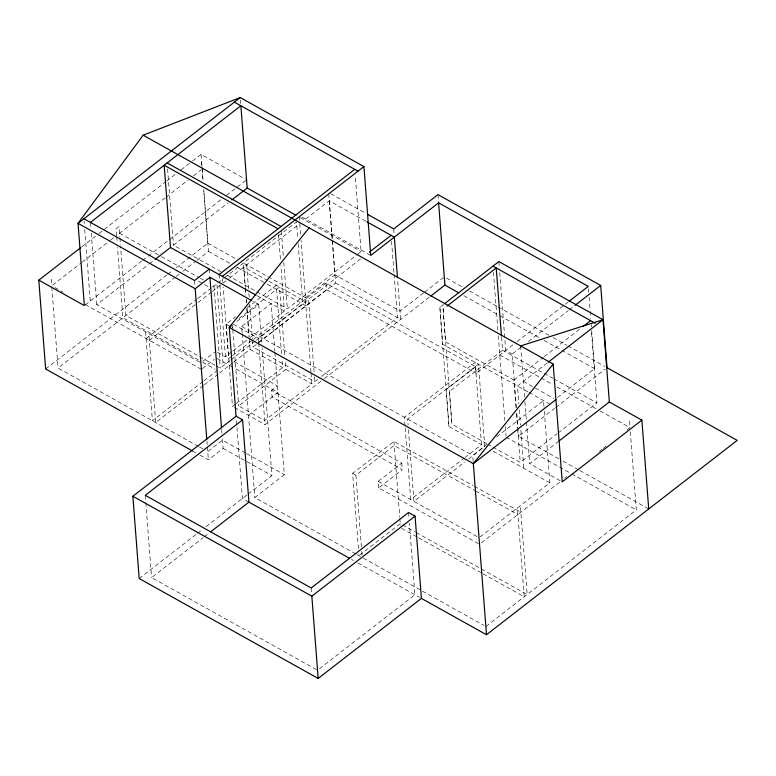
<?xml version="1.0" encoding="UTF-8"?>
<svg xmlns="http://www.w3.org/2000/svg" width="776" height="776" viewBox="0 0 776 776"><rect width="100%" height="100%" fill="white"/><g stroke="black" fill="none" stroke-linecap="round" stroke-linejoin="round"><path stroke-width="0.58" stroke-dasharray="3.88 2.91" d="M81.742 246.865L97.96 234.284M98.921 233.547L165.715 181.759M166.665 181.021L176.21 173.62M180.983 169.925L191.478 161.786M192.438 161.049L201.023 154.385L245.546 179.246M52.671 285.054L81.296 262.86M82.246 262.123L109.92 240.667M110.881 239.929L113.742 237.708M165.113 197.88L116.604 235.487L116.099 228.91L119.048 226.621L119.824 236.777M166.064 197.143L187.899 180.216M193.593 175.803L201.188 169.915M85.205 304.929L141.736 261.105M142.687 260.367L168.421 240.414M169.372 239.677L220.85 199.771M226.563 195.339L245.633 180.556M199.869 362.188L96.767 304.648L148.478 264.558M149.438 263.811L154.23 260.096M220.917 271.687L173.455 245.197L228.037 202.875M45.638 368.988L166.821 275.034M167.781 274.297L172.553 270.601M176.365 267.642L207.861 243.227L203.7 189.208M198.365 446.375L58.045 368.057L175.24 277.187M176.191 276.46L179.043 274.248M182.835 271.299L196.124 260.998M197.075 260.261L208.463 251.434L203.7 189.441M146.092 338.472L196.667 299.264M197.618 298.527L210.975 288.168L203.642 284.074M212.449 287.023L216.873 283.589L223.207 365.855M217.823 282.862L223.517 278.448M224.458 277.711L296.51 221.858L297.8 238.542M149.341 340.286L197.017 303.338M197.967 302.591L211.314 292.251M212.265 291.504L228.474 278.943M229.424 278.206L298.818 224.409M305.666 219.094L329.267 200.809L365.942 221.276M235.293 404.209L232.46 406.411L226.126 324.155L235.594 316.821M246.943 308.024L276.275 285.287L281.591 354.428M238.94 318.567L279.525 287.101L284.84 356.242M236.864 321.506L258.748 304.541L252.52 301.059M242.122 332.467L241.666 326.463L271.154 303.6L274.83 351.285M202.749 361.344L214.729 352.052M202.332 368.639L214.321 359.346M217.61 352.43L225.418 356.785L232.072 351.625M233.033 350.888L249.203 338.346M250.153 337.608L284.404 311.06L280.922 265.751M256.769 291.698L287.353 308.77L356.31 255.314M357.261 254.576L361.092 251.608L355.224 175.308M305.492 297.722L334.98 274.859L332.322 240.288M231.529 356.388L228.668 358.609L223.168 287.081M232.49 355.65L252.53 340.111M253.48 339.374L326.007 283.143L475.707 366.709L476.212 373.285L513.295 344.534M258.641 341.789L258.369 338.22L361.597 258.185M202.992 381.52L152.416 420.728L145.587 331.895M203.952 380.783L217.309 370.424M216.058 365.797L220.258 368.134L229.841 360.704M230.792 359.967L255.44 340.858M256.39 340.13L302.844 304.114L298.168 243.315M258.67 342.323L326.512 289.729L326.007 283.143M203.341 385.594L155.675 422.551L148.837 333.709M204.292 384.847L218.599 373.76M219.55 373.023L232.897 362.683M233.848 361.936L250.056 349.375L249.416 341.033M317.685 379.396L314.843 381.598L253.005 347.085L335.591 283.065L332.293 240.143M236.244 403.481L282.6 367.543L281.96 359.191M311.06 373.159L311.884 383.887L264.694 420.476L238.659 405.945L285.859 369.357L285.209 361.015M478.501 543.685L378.669 487.959L402.269 469.664L272.095 397.011L271.59 390.425L277.488 385.856L233.867 361.5M248.495 415.296L277.992 392.433L233.974 367.863M199.898 455.095L208.356 459.819L223.1 448.382L222.081 435.132M423.599 292.94L400.067 311.186L334.98 274.859M424.54 292.212L443.368 277.614M321.487 376.447L397.428 317.578L394.121 274.655M234.556 407.584L265.004 424.579L323.282 379.396M324.242 378.649L429.855 296.772M527.884 391.832L442.621 344.243L439.876 307.315L443.668 304.376M516.021 407.516L513.916 380.104L445.57 341.954L443.135 309.129L445.977 306.927M139.185 578.527L196.541 534.063M197.492 533.325L202.274 529.62M206.096 526.652L247.175 494.807M248.126 494.07L271.91 475.63L262.084 347.91M316.511 669.639L151.592 577.587L203.128 537.642M204.078 536.905L208.851 533.199M355.806 553.918L254.829 497.562L284.326 474.689L274.917 352.469M475.707 366.709L446.21 389.571L448.955 426.499L481.498 444.667L465.231 457.268M501.548 337.114L502.557 350.228L449.459 391.385L451.904 424.21L486.6 443.581M517.097 341.585L568.352 301.845M358.415 548.535L352.634 473.428L393.927 441.418L473.253 485.689M361.393 546.77L355.893 475.242L394.237 445.521L474.563 490.354M516.341 407.701L512.208 354.05L520.774 347.415M528.388 341.508L568.352 310.536M569.303 309.799L574.056 306.103M378.669 487.959L378.164 481.382L401.764 463.088L271.59 390.425M513.916 380.104L543.258 357.348M544.209 356.611L580.186 328.723M547.313 362.887L517.476 386.021L518.843 403.908M378.164 481.382L410.708 499.54L464.281 458.015M473.176 461.39L472.72 455.434L487.066 444.308M496.63 436.888L543.51 400.552L543.966 406.517M476.949 536.517L413.957 501.364L464.659 462.06M468.491 459.091L484.748 446.481L478.423 364.225L407.633 419.108L408.089 425.064M557.517 397.419L594.62 368.649L591.496 328.122M400.261 523.674L358.968 555.684L358.784 553.298M558.759 458.752L518.543 436.306L554.695 408.283M555.645 407.545L605.125 369.182M492.905 447.102L520.24 462.36L557.168 433.735M558.109 432.998L596.928 402.909L591.428 331.381M560.146 480.703L529.698 463.709L558.138 441.66M479.985 536.963L549.835 482.808L544.054 407.71M481.421 542.822L561.058 481.091M564.88 478.123L566.8 476.639M599.344 451.399L602.215 449.178M603.175 448.431L606.046 446.21M627.105 429.875L629.976 427.654L598.228 409.932M319.47 668.747L414.898 594.775L409.398 523.247M485.883 626.523L636.31 509.91L630.257 431.233M330.751 193.767L365.399 213.109M446.423 278.06L462.273 286.907M469.674 291.039L497.144 306.375M498.202 306.966L548.913 335.271M553.143 337.628L566.878 345.301M567.935 345.892L604.911 366.534M463.893 295.685L498.687 315.105M499.744 315.686L539.805 338.055M544.015 340.402L594.62 368.649M301.951 217.018L370.753 255.43M300.312 217.678L361.092 251.608M512.208 354.05L505.7 350.422L499.424 268.787M502.557 350.228L552.89 378.319M553.938 378.911L596.928 402.909M499.802 354.991L540.018 377.437M541.076 378.028L552.725 384.527M556.955 386.894L597.171 409.34M523.373 381.452L553.812 398.437M335.591 283.065L400.678 319.392L397.564 278.856M528.931 392.413L549.088 403.665M326.512 289.729L476.212 373.285M207.861 243.227L236.205 259.048M267.875 280.592L243.732 267.119L245.284 287.382M268.923 281.184L305.56 301.631L310.972 371.966M208.463 251.434L230.491 263.724M236.777 267.235L266.139 283.628M267.186 284.21L306.093 305.928L301.049 240.356M562.988 461.119L578.867 469.984M579.924 470.566L648.717 508.969M227.242 275.218L255.721 291.107M256.613 295.481L284.404 311.06M506.136 437.247L570.69 473.282M571.747 473.874L636.31 509.91M119.552 233.207L160.448 256.031M161.495 256.613L199.248 277.682M200.295 278.274L203.438 280.029M198.394 281.145L202.584 283.483M487.648 444.163L491.858 446.51M493.196 451.195L549.835 482.808M241.666 326.463L472.72 455.434M233.372 324.271L258.369 338.22M226.126 324.155L232.431 327.676M250.056 349.375L282.6 367.543M285.859 369.357L311.884 383.887M474.311 486.28L520.851 512.257M475.62 490.946L517.893 514.546M217.212 358.502L232.926 367.281M215.01 365.215L125.877 315.463L120.561 246.312M198.433 359.889L122.928 317.743L117.516 247.408M202.623 362.227L215.214 369.25M54.863 287.547L63.244 292.232M85.273 304.522L201.411 369.357M352.634 473.428L355.893 475.242M402.375 524.848L415.063 531.938M416.12 532.53L527.176 594.513L520.337 505.68M401.619 528.369L417.478 537.215M418.536 537.807L481.945 573.202M483.002 573.794L524.227 596.802L517.388 507.96M245.546 453.048L222.489 440.176L207.745 451.613L205.659 450.449M246.593 453.63L284.326 474.689M223.1 448.382L271.91 475.63M199.413 446.957L204.621 449.867M192.506 450.972L198.84 454.513M356.863 554.51L360.588 556.596M363.275 558.09L421.407 590.536M422.464 591.128L483.768 625.349M248.931 502.13L242.422 498.493L236.273 418.623M351.47 559.37L353.584 560.544M357.814 562.91L419.544 597.365M629.472 421.067L629.899 426.558M588.47 288.779L588.751 292.358M589.12 297.121L590.129 310.235M590.216 311.428L590.769 318.577M591.225 324.543L591.409 326.929M520.638 345.912L524.566 396.943M524.935 401.716L526.4 420.786M526.487 421.979L529.698 463.709M519.309 409.864L520.502 425.364M520.861 430.127L523.8 468.277M516.797 413.656L518.543 436.306M516.476 413.482L517.582 427.789M517.67 428.983L520.24 462.36M498.871 261.58L499.327 267.584M493.429 272.153L497.959 330.983M498.328 335.785L504.846 420.563M505.312 426.519L506.039 436.054M481.498 444.667L475.164 362.411L404.374 417.284L405.111 426.819M437.984 194.631L438.537 201.779M443.135 309.129L451.904 424.21M439.876 307.315L448.955 426.499M393.742 228.93L394.198 234.886M408.457 429.836L413.957 501.364M391.55 241.278L394.033 273.462M405.208 428.012L410.708 499.54M408.564 512.509L409.03 518.475M401.764 463.088L402.269 469.664M393.927 441.418L399.737 517.049M399.824 518.242L400.377 525.391M361.761 551.542L362.033 555.121M328.743 193.787L332.235 239.095M329.267 200.809L332.196 238.95M314.105 372.063L308.509 299.342L243.421 263.015L245.255 286.858M314.474 376.835L314.843 381.598M299.245 216.659L299.526 220.229M299.769 223.672L300.719 235.729M311.234 587.975L311.69 593.931M281.397 231.277L283.415 257.506M283.783 262.278L287.353 308.77M278.535 234.759L280.553 260.988M258.748 304.541L261.716 343.089M240.434 99.949L240.715 103.528M258.738 342.982L265.004 424.579M246.681 264.829L248.514 288.672M248.883 293.444L249.154 297.014M249.707 304.173L252.365 338.743M252.452 339.936L253.005 347.085M245.352 288.051L245.895 295.2M246.264 299.972L246.448 302.359M246.904 308.315L249.106 336.93M249.203 338.123L249.756 345.272M245.381 288.575L245.837 294.54M246.205 299.303L246.477 302.882M246.943 308.838L249.047 336.26M242.219 333.67L254.829 497.562M232.422 324.872L232.703 328.452M232.79 329.645L238.659 405.945M222.528 278.73L222.799 282.309M219.084 274.529L219.55 280.495M219.909 285.258L225.418 356.785M213.924 285.878L220.258 368.134M201.023 154.385L201.944 166.394M202.041 167.597L203.05 180.798M201.634 162.591L201.973 166.986M202.138 169.178L203.06 181.099M209.326 269.088L209.879 276.237M221.664 429.448L221.984 433.93M194.572 280.514L195.038 286.48M206.92 440.884L207.279 445.647M207.376 446.84L208.356 459.819M167.587 168.896L173.455 245.197M145.267 495.33L145.723 501.296M145.82 502.489L151.592 577.587M119.921 237.97L120.474 245.119M116.691 236.68L117.157 242.645M90.443 222.392L90.899 228.348M91.267 233.12L96.767 304.648M84.118 221.141L84.293 223.527M84.759 229.483L90.258 301.01M51.206 279.214L51.633 284.695M51.808 286.984L58.045 368.057"/><path stroke-width="1.16" d="M569.303 301.107L588.286 286.392L438.595 202.837L370.753 255.43L363.915 166.588L240.25 97.563L143.133 135.199L78.027 223.333L84.361 305.589L38.8 280.155L80.791 247.602M309.11 227.843L229.25 327.404L236.088 416.237L242.597 419.874L248.931 502.13L349.355 558.187M143.133 135.199L553.181 364.08L473.331 463.641L486.494 634.729L737.2 440.37L607.026 367.708L600.702 285.452L437.984 194.631L393.742 228.93L367.494 214.283M240.25 97.563L78.027 223.333L195.183 288.72L206.775 439.332M90.443 222.392L240.861 105.769L247.195 188.025L296.005 215.272M155.181 259.359L170.507 247.476L164.172 165.22L278.08 228.804M231.869 199.907L247.195 188.025M209.326 269.088L194.572 280.514L83.934 218.754M195.183 288.72L209.937 277.294L251.482 300.477M219.084 274.529L354.768 169.343M222.343 276.353L363.915 166.588M231.161 325.93L229.25 327.404L473.331 463.641L555.917 399.611M369.386 252.151L391.094 235.322M242.597 419.874L145.267 495.33L311.234 587.975L408.564 512.509L415.073 516.147L421.407 598.403L318.17 678.437L139.185 578.527L132.861 496.271L236.088 416.237M430.796 296.034L444.92 285.093L438.595 202.837M444.619 303.639L498.871 261.58L603.01 319.712L609.335 401.968L641.878 420.126L648.717 508.969M446.928 306.19L496.223 267.972L501.451 335.921M210.762 531.725L248.931 502.13M575.006 305.366L600.702 285.452M583.028 326.521L590.604 320.653M548.273 362.149L603.01 319.712L520.638 345.912M318.17 678.437L311.845 596.181L415.073 516.147M559.089 440.923L609.335 401.968M641.878 420.126L562.241 481.867L553.181 364.08M234.352 102.141L358.017 171.166M492.973 266.158L595.25 323.243M366.99 221.868L394.353 237.136L397.467 277.662M444.92 285.093L458.626 292.746M167.121 162.941L281.028 226.514M170.507 247.476L255.576 294.899M192.506 450.972L45.638 368.988L38.8 280.155M421.407 598.403L486.494 634.729M132.861 496.271L311.845 596.181M209.937 277.294L221.519 427.896"/></g></svg>
